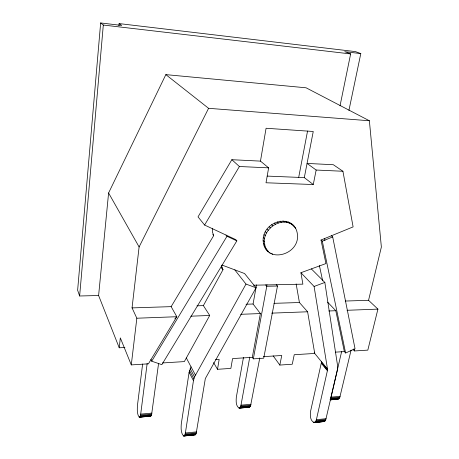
<?xml version="1.0" encoding="UTF-8"?>
<svg xmlns="http://www.w3.org/2000/svg" width="459" height="459" viewBox="0 0 459 459"><rect width="100%" height="100%" fill="white"/><g stroke="black" fill="none" stroke-linecap="round" stroke-linejoin="round"><path stroke-width="0.69" d="M311.357 268.905L324.846 282.446L337.738 366.712L337.365 370.109L325.787 419.635L325.001 421.001L323.974 421.586L314.34 422.578C310.146 421.299 310.014 415.194 310.525 411.522L321.38 362.656L321.346 361.566L314.731 353.441L314.185 352.151M314.34 422.578L315.769 421.396L316.394 419.692L327.611 369.696L314.088 286.456L300.926 272.721L325.936 263.564L321.013 240.023L353.109 226.895L342.925 171.264L333.326 164.724L307.06 163.427L316.159 170.037L342.925 171.264M118.921 25.733L119.122 23.593L121.727 25.434L100.647 22.95L77.634 290.237L79.631 295.992L98.61 295.516L119.225 347.79L124.9 347.492M79.631 295.992L103.309 25.044L100.647 22.95M263.116 240.441C262.697 219.798 296.353 212.115 297.581 236.035C298.075 256.248 264.304 263.873 263.116 240.441L264.246 241.652L265.239 247.097L268.131 251.503M264.246 241.652C263.908 227.641 282.882 215.535 293.967 226.126M98.61 295.516L108.594 192.987L165.842 74.628L306.084 87.795L369.375 120.757L381.366 247.04L368.56 300.301L377.923 309.125L367.82 350.125L354.491 350.957L353.109 349.442M119.225 347.79L120.327 337.899L131.285 364.905L148.429 363.832L176.801 316.716L171.15 306.641L213.699 235.593L212.465 232.111L212.609 228.243M131.285 364.905L136.839 318.219L132.049 307.897L139.106 246.953L208.581 108.313L369.375 120.757M142.629 364.01L137.425 405.613C137.281 409.411 136.822 413.989 139.209 417.168L150.701 416.17L151.556 414.907L158.584 363.425M139.525 417.185L140.339 415.923L140.701 414.116L147.167 363.419M186.348 357.963L191.007 366.793L189.097 372.283L181.276 424.001C181.024 427.96 180.708 432.889 183.531 436.004L195.086 434.897L196.136 433.68L205.328 378.577L256.065 287.782L244.59 273.547L222.041 265.067M183.916 436.05L184.931 434.834L185.379 433.021L193.463 380.66L194.53 376.919L245.99 284.075L234.79 269.863M276.341 284.723L277.483 286.043L263.713 358.198L253.334 358.858L252.312 357.343L232.57 358.577L230.866 368.399L217.514 369.306L219.161 359.414L215.587 359.638M313.273 184.529L266.013 182.774L268.63 167.856L260.465 161.12L266.077 128.256L313.25 131.486L304.311 177.616L313.273 184.529L316.159 170.037M243.459 357.492L236.316 397.264C236.064 400.741 235.628 406.513 239.34 408.126L249.357 407.219L250.534 405.991L259.788 357.934M252.312 357.343L260.391 313.56L253.07 304.007L256.506 284.861M239.34 408.126L240.482 406.898L240.981 405.177L249.776 357.131M266.553 286.732L266.943 284.637M253.334 358.858L266.777 286.278L265.669 284.953M298.677 177.472L307.547 131.056M296.153 283.955L299.423 302.521L307.605 311.781L314.731 353.441L294.236 354.721L292.268 364.228L279.829 365.071L281.746 355.501L263.368 356.649M340.033 105.834L350.63 53.938L344.755 51.701L360.803 53.588L348.926 110.401M351.083 350.108L339.838 397.23L330.778 398.045L341.685 351.376M330.423 399.864L338.065 399.169L339.069 398.561L339.838 397.23M196.991 305.814L203.383 305.608L223.022 269.657L221.324 267L222.185 268.136L221.531 265.245M203.383 305.608L209.711 315.471L184.352 361.589L162.492 362.954M260.465 161.12L231.847 159.703L198.018 216.86L204.588 225.036L235.788 239.638L236.844 240.866L161.843 364.653L151.717 361.199L150.879 359.431M204.588 225.036L239.403 166.514L268.63 167.856M151.717 361.199L226.998 236.265L225.971 235.042M174.868 318.804L176.801 316.716L136.839 318.219M327.611 302.137L335.804 310.714L344.359 351.588L345.616 353.005L355.048 348.76L332.695 236.936L331.369 235.788M321.013 240.023L322.304 241.187L332.695 236.936M314.088 286.456L324.846 282.446M184.288 435.866L195.471 434.713M314.868 422.389L324.507 421.396M183.531 436.004L193.985 434.925M313.795 422.555L323.417 421.563M185.379 433.021L196.601 431.879M316.394 419.692L326.062 418.711M185.184 434.013L196.4 432.866M316.119 420.622L325.787 419.635M184.931 434.834L196.136 433.68M315.769 421.396L325.431 420.404M184.627 435.459L195.827 434.306M315.344 421.993L325.001 421.001M313.233 422.32L315.981 422.033M140.54 415.102L151.768 414.093M240.763 406.112L250.821 405.211M140.339 415.923L151.556 414.907M240.482 406.898L250.534 405.991M330.434 398.791L339.488 397.976M140.093 416.554L151.304 415.538M240.143 407.506L250.184 406.599M330.015 399.382L339.069 398.561M140.988 416.738L143.076 416.548M145.864 416.296L147.953 416.106M242.736 407.523L244.165 407.391M333.492 399.301L335.569 399.112M139.817 416.979L151.017 415.963M239.759 407.919L249.788 407.013M330.239 399.72L338.587 398.963M139.209 417.168L150.701 416.17M238.898 408.126L249.357 407.219M330.572 399.806L338.065 399.169M140.701 414.116L151.935 413.117M240.981 405.177L251.044 404.281M331.042 397.15L340.113 396.341M335.374 352.151L344.359 351.588M190.818 316.188L209.711 315.471M240.659 314.306L260.391 313.56M271.642 313.136L307.605 311.781M328.793 310.978L335.804 310.714M347.033 310.29L377.923 309.125M132.049 307.897L171.15 306.641M246.03 304.237L253.07 304.007M274.006 303.336L299.423 302.521M345.254 301.047L368.56 300.301M253.586 285.211L302.883 284.155L300.926 272.721M266.777 286.278L277.483 286.043M267.241 176.095L304.311 177.616M194.685 434.851L195.086 434.897M103.309 25.044L350.63 53.938M119.122 23.593L355.501 51.62L360.803 53.588M245.99 284.075L256.065 287.782M248.451 407.007L248.91 407.219M226.998 236.265L236.844 240.866M165.842 74.628L208.581 108.313M266.995 250.275L268.526 251.503M231.847 159.703L239.403 166.514M290.742 223.281L291.964 224.422M295.567 228.215L292.739 224.985M288.407 222.007L289.623 223.149M285.796 221.209L287.007 222.345M282.996 220.905L284.201 222.047M280.088 221.118L281.287 222.259M277.167 221.84L278.355 222.988M274.321 223.045L275.498 224.199M271.648 224.703L272.812 225.862M269.221 226.763L270.38 227.928M267.121 229.156L268.274 230.326M265.417 231.806L266.559 232.988M264.154 234.629L265.296 235.817M263.38 237.538L264.516 238.737M263.363 243.253L264.493 244.469M271.785 253.529L272.548 254.349M264.109 245.881L265.239 247.097M269.422 252.324L270.179 253.15M265.336 248.244L266.467 249.466M321.346 361.566L327.56 369.156M321.398 362.099L327.611 369.696M321.38 362.656L327.588 370.258M321.283 363.224L327.491 370.832M212.804 234.48L213.699 235.593M221.731 267.953L223.022 269.657M273.157 355.857L279.829 365.071M213.584 362.581L217.514 369.306M108.594 192.987L139.106 246.953M191.007 366.793L195.419 375.089M190.135 368.6L194.53 376.919M189.498 370.436L193.876 378.79M189.097 372.283L193.463 380.66M353.677 349.035L354.491 350.957L354.13 349.173M319.401 265.612L322.671 280.851M322.304 241.187L345.616 353.005M324.502 238.393L324.926 240.453"/></g></svg>
